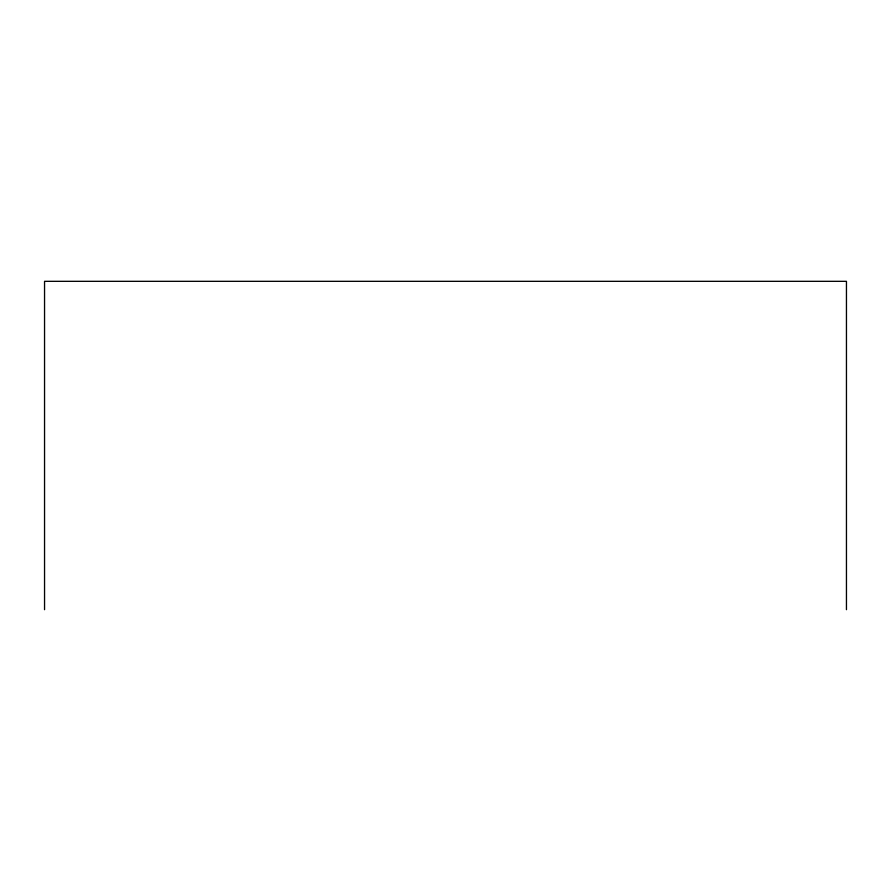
<?xml version="1.0" encoding="UTF-8"?>
<svg xmlns="http://www.w3.org/2000/svg" width="891" height="891" viewBox="0 0 891 891"><rect width="100%" height="100%" fill="white"/><g stroke="black" fill="none" stroke-linecap="round" stroke-linejoin="round"><path stroke-width="1.34" d="M846.45 609.678L846.45 281.322L44.55 281.322L44.55 609.678"/></g></svg>
